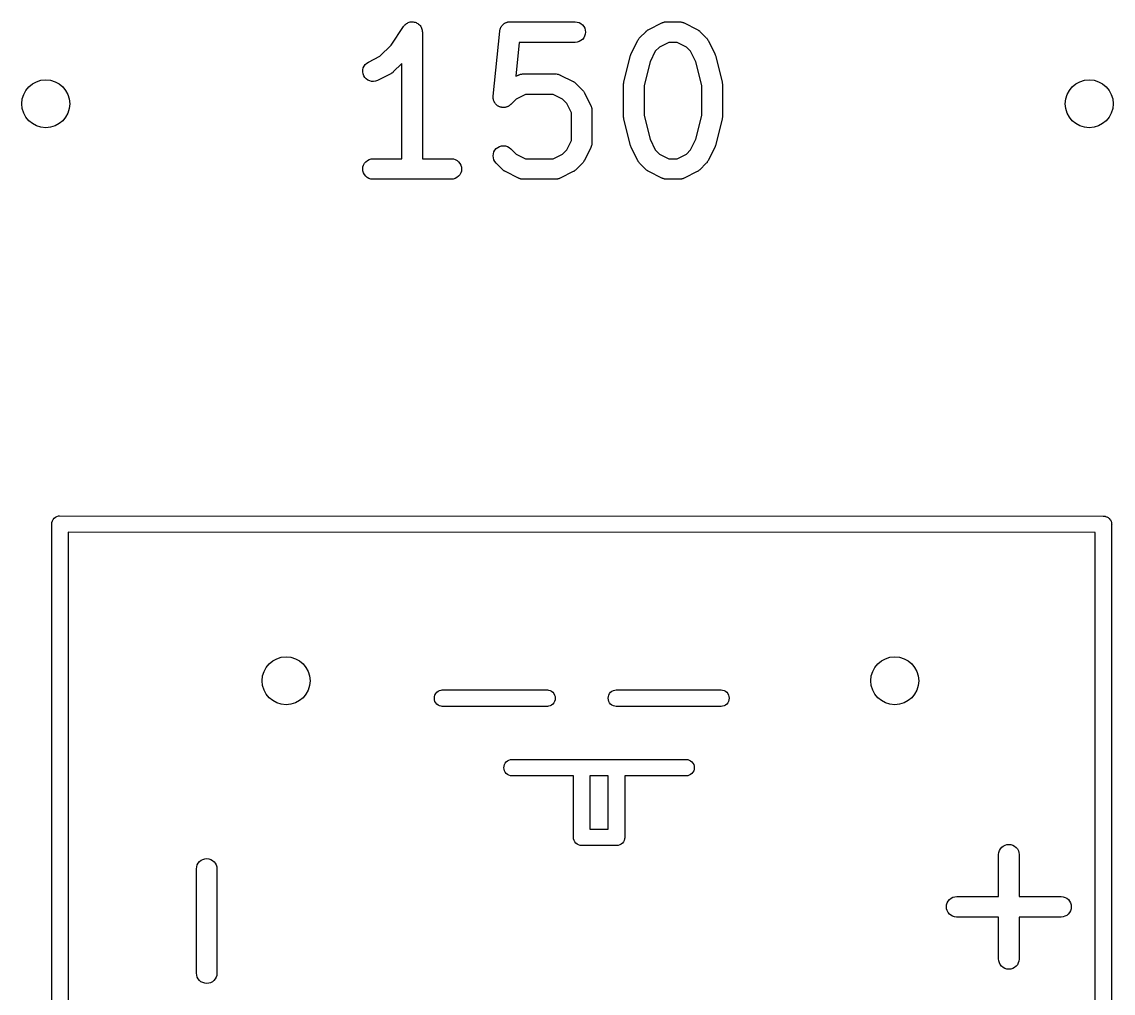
# Model space of a CAD drawing. Extents: x 2.7 to 6.64, y -5.71 to -1.95.
# Drawn here: x 3.6203 to 3.9341, y -5.1648 to -4.8855 of the extents above; entities that cross this region are included whole.
import ezdxf

# ---------------------------------------------------------------- set-up
doc = ezdxf.new("R2010")
doc.units = 0
doc.header["$MEASUREMENT"] = 0
doc.layers.add('BLACK', color=7, linetype='CONTINUOUS')

msp = doc.modelspace()

# ---------------------------------------------------------------- linework, layer by layer
at = {"layer": 'BLACK', "linetype": 'CONTINUOUS'}
for p, q in [((3.73167, -4.88562), (3.73195, -4.88554)), ((3.73195, -4.88554), (3.73195, -4.88554)), ((3.73195, -4.88554), (3.73196, -4.88554)), ((3.73196, -4.88554), (3.73223, -4.88551)), ((3.73223, -4.88551), (3.73253, -4.88549)), ((3.73253, -4.88549), (3.73253, -4.88549)), ((3.73253, -4.88549), (3.73281, -4.88552)), ((3.73253, -4.88549), (3.73253, -4.88549)), ((3.73281, -4.88552), (3.7331, -4.88555)), ((3.75993, -4.88558), (3.76005, -4.88554)), ((3.76005, -4.88554), (3.76021, -4.88553)), ((3.76021, -4.88553), (3.76036, -4.8855)), ((3.76036, -4.8855), (3.7605, -4.8855)), ((3.7605, -4.8855), (3.76063, -4.88549)), ((3.76063, -4.88549), (3.77937, -4.88549)), ((3.77937, -4.88549), (3.77942, -4.88549)), ((3.77942, -4.88549), (3.77999, -4.88555)), ((3.80496, -4.88557), (3.80505, -4.88554)), ((3.80505, -4.88554), (3.80525, -4.88552)), ((3.80525, -4.88552), (3.80545, -4.88549)), ((3.80545, -4.88549), (3.80553, -4.8855)), ((3.80553, -4.8855), (3.80562, -4.88549)), ((3.80562, -4.88549), (3.80937, -4.88549)), ((3.80937, -4.88549), (3.80941, -4.88549)), ((3.80941, -4.88549), (3.8095, -4.8855)), ((3.8095, -4.8855), (3.80958, -4.8855)), ((3.80958, -4.8855), (3.80978, -4.88553)), ((3.80978, -4.88553), (3.80998, -4.88555)), ((3.72646, -4.89218), (3.73005, -4.8868)), ((3.73005, -4.8868), (3.73007, -4.88677)), ((3.73007, -4.88677), (3.73025, -4.88655)), ((3.73007, -4.88677), (3.73007, -4.88677)), ((3.73007, -4.88677), (3.73007, -4.88677)), ((3.73007, -4.88677), (3.73007, -4.88677)), ((3.73025, -4.88655), (3.73044, -4.88633)), ((3.73044, -4.88633), (3.73067, -4.88615)), ((3.73044, -4.88633), (3.73044, -4.88633)), ((3.73044, -4.88633), (3.73044, -4.88633)), ((3.73067, -4.88615), (3.73089, -4.88597)), ((3.73089, -4.88597), (3.73115, -4.88583)), ((3.73089, -4.88597), (3.73089, -4.88597)), ((3.73089, -4.88597), (3.73089, -4.88597)), ((3.73115, -4.88583), (3.7314, -4.8857)), ((3.7314, -4.8857), (3.73167, -4.88562)), ((3.7314, -4.8857), (3.7314, -4.8857)), ((3.7314, -4.8857), (3.7314, -4.8857)), ((3.7331, -4.88555), (3.7331, -4.88555)), ((3.7331, -4.88555), (3.7331, -4.88555)), ((3.7331, -4.88555), (3.73337, -4.88563)), ((3.73337, -4.88563), (3.73365, -4.88572)), ((3.73365, -4.88572), (3.73365, -4.88572)), ((3.73365, -4.88572), (3.73365, -4.88572)), ((3.73365, -4.88572), (3.73388, -4.88585)), ((3.73388, -4.88585), (3.73416, -4.88599)), ((3.73416, -4.88599), (3.73416, -4.88599)), ((3.73416, -4.88599), (3.73416, -4.88599)), ((3.73416, -4.88599), (3.73436, -4.88617)), ((3.73436, -4.88617), (3.7346, -4.88636)), ((3.7346, -4.88636), (3.7346, -4.88636)), ((3.7346, -4.88636), (3.7346, -4.88636)), ((3.7346, -4.88636), (3.73478, -4.88658)), ((3.73478, -4.88658), (3.73496, -4.88681)), ((3.73496, -4.88681), (3.73497, -4.88681)), ((3.73497, -4.88681), (3.73497, -4.88681)), ((3.73497, -4.88681), (3.7351, -4.88706)), ((3.7351, -4.88706), (3.73523, -4.88731)), ((3.73523, -4.88731), (3.73524, -4.88732)), ((3.73524, -4.88732), (3.73524, -4.88732)), ((3.73524, -4.88732), (3.73531, -4.88757)), ((3.73531, -4.88757), (3.7354, -4.88787)), ((3.7354, -4.88787), (3.7354, -4.88787)), ((3.7354, -4.88787), (3.7354, -4.88787)), ((3.7354, -4.88787), (3.73543, -4.88816)), ((3.73543, -4.88816), (3.73546, -4.88844)), ((3.73546, -4.88844), (3.73546, -4.92486)), ((3.75581, -4.90689), (3.75769, -4.88815)), ((3.75769, -4.88811), (3.75772, -4.88798)), ((3.75769, -4.88815), (3.75769, -4.88811)), ((3.75772, -4.88798), (3.75773, -4.88785)), ((3.75773, -4.88785), (3.75778, -4.8877)), ((3.75778, -4.8877), (3.75781, -4.88754)), ((3.75781, -4.88754), (3.75787, -4.88742)), ((3.75787, -4.88742), (3.7579, -4.8873)), ((3.7579, -4.8873), (3.75798, -4.88716)), ((3.75798, -4.88716), (3.75804, -4.88701)), ((3.75804, -4.88701), (3.75812, -4.8869)), ((3.75812, -4.8869), (3.75818, -4.88679)), ((3.75818, -4.88679), (3.75828, -4.88667)), ((3.75828, -4.88667), (3.75837, -4.88654)), ((3.75837, -4.88654), (3.75846, -4.88645)), ((3.75846, -4.88645), (3.75855, -4.88634)), ((3.75855, -4.88634), (3.75867, -4.88625)), ((3.75867, -4.88625), (3.75878, -4.88614)), ((3.75878, -4.88614), (3.75889, -4.88606)), ((3.75889, -4.88606), (3.75899, -4.88598)), ((3.75899, -4.88598), (3.75913, -4.88591)), ((3.75913, -4.88591), (3.75926, -4.88582)), ((3.75926, -4.88582), (3.75938, -4.88577)), ((3.75938, -4.88577), (3.7595, -4.88571)), ((3.7595, -4.88571), (3.75965, -4.88566)), ((3.75965, -4.88566), (3.7598, -4.88561)), ((3.7598, -4.88561), (3.75993, -4.88558)), ((3.77999, -4.88555), (3.78054, -4.88573)), ((3.78054, -4.88573), (3.78104, -4.886)), ((3.78104, -4.886), (3.78148, -4.88637)), ((3.78148, -4.88637), (3.78184, -4.88682)), ((3.78184, -4.88682), (3.78211, -4.88733)), ((3.78211, -4.88733), (3.78227, -4.88789)), ((3.78227, -4.88789), (3.78233, -4.88846)), ((3.78233, -4.88846), (3.78227, -4.88903)), ((3.79791, -4.8901), (3.79978, -4.88823)), ((3.79978, -4.88823), (3.79981, -4.8882)), ((3.79981, -4.8882), (3.79994, -4.88809)), ((3.79994, -4.88809), (3.80006, -4.88798)), ((3.80006, -4.88798), (3.80017, -4.88792)), ((3.80017, -4.88792), (3.80026, -4.88784)), ((3.80026, -4.88784), (3.80041, -4.88776)), ((3.80041, -4.88776), (3.80055, -4.88767)), ((3.80055, -4.88767), (3.8043, -4.8858)), ((3.8043, -4.8858), (3.80434, -4.88578)), ((3.80434, -4.88578), (3.80442, -4.88575)), ((3.80442, -4.88575), (3.8045, -4.88571)), ((3.8045, -4.88571), (3.80469, -4.88565)), ((3.80469, -4.88565), (3.80488, -4.88558)), ((3.80488, -4.88558), (3.80496, -4.88557)), ((3.80998, -4.88555), (3.81007, -4.88558)), ((3.81007, -4.88558), (3.81015, -4.88559)), ((3.81015, -4.88559), (3.81034, -4.88567)), ((3.81034, -4.88567), (3.81053, -4.88573)), ((3.81053, -4.88573), (3.81061, -4.88577)), ((3.81061, -4.88577), (3.81069, -4.8858)), ((3.81069, -4.8858), (3.81444, -4.88767)), ((3.81444, -4.88767), (3.81448, -4.88769)), ((3.81448, -4.88769), (3.81462, -4.88778)), ((3.81462, -4.88778), (3.81476, -4.88786)), ((3.81476, -4.88786), (3.81486, -4.88794)), ((3.81486, -4.88794), (3.81496, -4.88801)), ((3.81496, -4.88801), (3.81508, -4.88812)), ((3.81508, -4.88812), (3.81521, -4.88823)), ((3.81521, -4.88823), (3.81708, -4.8901)), ((3.7633, -4.89139), (3.76232, -4.90116)), ((3.77937, -4.89139), (3.7633, -4.89139)), ((3.77995, -4.89134), (3.77937, -4.89139)), ((3.7805, -4.89117), (3.77995, -4.89134)), ((3.78101, -4.8909), (3.7805, -4.89117)), ((3.78145, -4.89054), (3.78101, -4.8909)), ((3.78182, -4.89009), (3.78145, -4.89054)), ((3.7821, -4.88958), (3.78182, -4.89009)), ((3.78227, -4.88903), (3.7821, -4.88958)), ((3.79548, -4.89462), (3.79736, -4.89087)), ((3.79736, -4.89087), (3.79737, -4.89083)), ((3.79737, -4.89083), (3.79746, -4.89069)), ((3.79746, -4.89069), (3.79754, -4.89055)), ((3.79754, -4.89055), (3.79762, -4.89045)), ((3.79762, -4.89045), (3.79769, -4.89035)), ((3.79769, -4.89035), (3.7978, -4.89023)), ((3.7978, -4.89023), (3.79791, -4.8901)), ((3.80632, -4.89139), (3.80362, -4.89274)), ((3.80867, -4.89139), (3.80632, -4.89139)), ((3.81137, -4.89274), (3.80867, -4.89139)), ((3.81708, -4.8901), (3.81711, -4.89013)), ((3.81711, -4.89013), (3.81721, -4.89026)), ((3.81721, -4.89026), (3.81733, -4.89038)), ((3.81733, -4.89038), (3.81739, -4.89049)), ((3.81739, -4.89049), (3.81747, -4.89058)), ((3.81747, -4.89058), (3.81755, -4.89073)), ((3.81755, -4.89073), (3.81764, -4.89087)), ((3.81764, -4.89087), (3.81951, -4.89462)), ((3.72326, -4.89539), (3.72646, -4.89218)), ((3.79527, -4.89516), (3.79537, -4.8949)), ((3.79537, -4.8949), (3.79547, -4.89464)), ((3.79547, -4.89464), (3.79548, -4.89463)), ((3.79548, -4.89463), (3.79548, -4.89462)), ((3.80242, -4.89394), (3.80091, -4.89697)), ((3.80362, -4.89274), (3.80242, -4.89394)), ((3.81257, -4.89394), (3.81137, -4.89274)), ((3.81408, -4.89697), (3.81257, -4.89394)), ((3.81951, -4.89462), (3.81953, -4.89466)), ((3.81953, -4.89466), (3.81953, -4.89467)), ((3.81953, -4.89467), (3.81954, -4.89468)), ((3.81954, -4.89468), (3.81963, -4.89494)), ((3.81963, -4.89494), (3.81973, -4.8952)), ((3.71869, -4.89822), (3.71903, -4.89775)), ((3.71903, -4.89775), (3.71945, -4.89735)), ((3.71945, -4.89735), (3.71994, -4.89705)), ((3.71994, -4.89705), (3.72326, -4.89539)), ((3.72955, -4.89744), (3.72709, -4.8999)), ((3.72955, -4.92486), (3.72955, -4.89744)), ((3.79338, -4.90272), (3.79526, -4.89522)), ((3.79526, -4.89522), (3.79527, -4.89518)), ((3.79527, -4.89517), (3.79527, -4.89516)), ((3.79527, -4.89518), (3.79527, -4.89517)), ((3.80091, -4.89697), (3.7992, -4.9038)), ((3.81579, -4.9038), (3.81408, -4.89697)), ((3.81973, -4.8952), (3.81973, -4.89521)), ((3.81973, -4.89521), (3.81973, -4.89522)), ((3.81973, -4.89522), (3.82161, -4.90272)), ((3.71831, -4.89988), (3.71833, -4.89931)), ((3.7184, -4.90045), (3.71831, -4.89988)), ((3.71833, -4.89931), (3.71846, -4.89875)), ((3.71861, -4.90099), (3.7184, -4.90045)), ((3.71846, -4.89875), (3.71869, -4.89822)), ((3.71891, -4.90148), (3.71861, -4.90099)), ((3.72633, -4.90046), (3.72258, -4.90233)), ((3.72647, -4.90037), (3.72633, -4.90046)), ((3.72661, -4.90029), (3.72647, -4.90037)), ((3.72671, -4.90021), (3.72661, -4.90029)), ((3.72681, -4.90015), (3.72671, -4.90021)), ((3.72693, -4.90003), (3.72681, -4.90015)), ((3.72706, -4.89993), (3.72693, -4.90003)), ((3.72709, -4.8999), (3.72706, -4.89993)), ((3.76232, -4.90116), (3.76306, -4.9008)), ((3.76306, -4.9008), (3.76309, -4.90078)), ((3.76309, -4.90078), (3.76317, -4.90075)), ((3.76317, -4.90075), (3.76325, -4.90071)), ((3.76325, -4.90071), (3.76344, -4.90065)), ((3.76344, -4.90065), (3.76363, -4.90058)), ((3.76363, -4.90058), (3.76372, -4.90057)), ((3.76372, -4.90057), (3.7638, -4.90054)), ((3.7638, -4.90054), (3.764, -4.90052)), ((3.764, -4.90052), (3.7642, -4.90049)), ((3.7642, -4.90049), (3.76429, -4.90049)), ((3.76429, -4.90049), (3.76438, -4.90049)), ((3.76438, -4.90049), (3.77375, -4.90049)), ((3.77375, -4.90049), (3.77379, -4.90049)), ((3.77379, -4.90049), (3.77388, -4.9005)), ((3.77388, -4.9005), (3.77396, -4.90049)), ((3.77396, -4.90049), (3.77416, -4.90053)), ((3.77416, -4.90053), (3.77436, -4.90055)), ((3.77436, -4.90055), (3.77445, -4.90058)), ((3.77445, -4.90058), (3.77453, -4.90059)), ((3.77453, -4.90059), (3.77472, -4.90066)), ((3.77472, -4.90066), (3.77491, -4.90072)), ((3.77491, -4.90072), (3.77499, -4.90077)), ((3.77499, -4.90077), (3.77507, -4.9008)), ((3.77507, -4.9008), (3.77882, -4.90267)), ((3.7193, -4.9019), (3.71891, -4.90148)), ((3.71977, -4.90224), (3.7193, -4.9019)), ((3.72029, -4.90248), (3.71977, -4.90224)), ((3.72085, -4.90261), (3.72029, -4.90248)), ((3.72143, -4.90264), (3.72085, -4.90261)), ((3.722, -4.90255), (3.72143, -4.90264)), ((3.72254, -4.90235), (3.722, -4.90255)), ((3.72258, -4.90233), (3.72254, -4.90235)), ((3.77882, -4.90267), (3.77886, -4.90269)), ((3.77886, -4.90269), (3.779, -4.90278)), ((3.779, -4.90278), (3.77914, -4.90286)), ((3.77914, -4.90286), (3.77924, -4.90294)), ((3.77924, -4.90294), (3.77934, -4.903)), ((3.77934, -4.903), (3.77946, -4.90312)), ((3.77946, -4.90312), (3.77959, -4.90323)), ((3.77959, -4.90323), (3.78146, -4.9051)), ((3.79329, -4.9034), (3.7933, -4.90334)), ((3.79329, -4.90344), (3.79329, -4.9034)), ((3.79329, -4.91281), (3.79329, -4.90344)), ((3.7933, -4.90329), (3.79333, -4.90306)), ((3.7933, -4.90334), (3.7933, -4.90329)), ((3.79333, -4.90306), (3.79336, -4.90282)), ((3.79336, -4.90282), (3.79337, -4.90277)), ((3.79337, -4.90277), (3.79338, -4.90272)), ((3.7992, -4.9038), (3.7992, -4.91245)), ((3.81579, -4.91245), (3.81579, -4.9038)), ((3.82161, -4.90272), (3.82162, -4.90276)), ((3.82162, -4.90276), (3.82163, -4.90281)), ((3.82163, -4.90281), (3.82164, -4.90286)), ((3.82164, -4.90286), (3.82166, -4.9031)), ((3.82166, -4.9031), (3.82169, -4.90333)), ((3.82169, -4.90333), (3.82169, -4.90339)), ((3.82169, -4.90339), (3.8217, -4.90344)), ((3.8217, -4.90344), (3.8217, -4.91281)), ((3.7558, -4.90718), (3.75581, -4.90704)), ((3.75581, -4.90732), (3.7558, -4.90718)), ((3.75581, -4.90704), (3.75581, -4.90689)), ((3.75581, -4.90747), (3.75581, -4.90732)), ((3.75584, -4.90761), (3.75581, -4.90747)), ((3.76507, -4.90639), (3.76238, -4.90774)), ((3.77305, -4.90639), (3.76507, -4.90639)), ((3.77575, -4.90774), (3.77305, -4.90639)), ((3.78146, -4.9051), (3.78149, -4.90513)), ((3.78149, -4.90513), (3.78159, -4.90526)), ((3.78159, -4.90526), (3.78171, -4.90538)), ((3.78171, -4.90538), (3.78177, -4.90548)), ((3.78177, -4.90548), (3.78185, -4.90558)), ((3.78185, -4.90558), (3.78193, -4.90573)), ((3.78193, -4.90573), (3.78201, -4.90587)), ((3.78201, -4.90587), (3.78389, -4.90962)), ((3.75585, -4.90775), (3.75584, -4.90761)), ((3.75589, -4.90789), (3.75585, -4.90775)), ((3.75592, -4.90804), (3.75589, -4.90789)), ((3.75598, -4.90817), (3.75592, -4.90804)), ((3.75602, -4.9083), (3.75598, -4.90817)), ((3.75609, -4.90843), (3.75602, -4.9083)), ((3.75614, -4.90857), (3.75609, -4.90843)), ((3.75622, -4.90869), (3.75614, -4.90857)), ((3.75629, -4.90881), (3.75622, -4.90869)), ((3.75638, -4.90893), (3.75629, -4.90881)), ((3.75646, -4.90905), (3.75638, -4.90893)), ((3.75656, -4.90915), (3.75646, -4.90905)), ((3.75665, -4.90926), (3.75656, -4.90915)), ((3.75676, -4.90936), (3.75665, -4.90926)), ((3.75686, -4.90946), (3.75676, -4.90936)), ((3.75698, -4.90954), (3.75686, -4.90946)), ((3.75709, -4.90963), (3.75698, -4.90954)), ((3.75722, -4.9097), (3.75709, -4.90963)), ((3.75734, -4.90978), (3.75722, -4.9097)), ((3.75747, -4.90984), (3.75734, -4.90978)), ((3.7576, -4.90991), (3.75747, -4.90984)), ((3.75774, -4.90995), (3.7576, -4.90991)), ((3.75787, -4.91001), (3.75774, -4.90995)), ((3.75801, -4.91004), (3.75787, -4.91001)), ((3.75815, -4.91008), (3.75801, -4.91004)), ((3.75829, -4.91009), (3.75815, -4.91008)), ((3.75844, -4.91012), (3.75829, -4.91009)), ((3.75858, -4.91013), (3.75844, -4.91012)), ((3.75872, -4.91014), (3.75858, -4.91013)), ((3.75887, -4.91013), (3.75872, -4.91014)), ((3.75901, -4.91013), (3.75887, -4.91013)), ((3.75915, -4.9101), (3.75901, -4.91013)), ((3.75929, -4.91009), (3.75915, -4.9101)), ((3.75944, -4.91005), (3.75929, -4.91009)), ((3.75958, -4.91002), (3.75944, -4.91005)), ((3.75971, -4.90997), (3.75958, -4.91002)), ((3.75985, -4.90993), (3.75971, -4.90997)), ((3.75998, -4.90986), (3.75985, -4.90993)), ((3.76011, -4.90981), (3.75998, -4.90986)), ((3.76023, -4.90973), (3.76011, -4.90981)), ((3.76036, -4.90966), (3.76023, -4.90973)), ((3.76047, -4.90957), (3.76036, -4.90966)), ((3.7606, -4.90949), (3.76047, -4.90957)), ((3.7607, -4.90939), (3.7606, -4.90949)), ((3.76081, -4.9093), (3.7607, -4.90939)), ((3.76084, -4.90928), (3.76081, -4.9093)), ((3.76238, -4.90774), (3.76084, -4.90928)), ((3.77695, -4.90894), (3.77575, -4.90774)), ((3.7783, -4.91163), (3.77695, -4.90894)), ((3.78389, -4.90962), (3.78391, -4.90965)), ((3.78391, -4.90965), (3.78394, -4.90974)), ((3.78394, -4.90974), (3.78398, -4.90981)), ((3.78398, -4.90981), (3.78404, -4.91001)), ((3.78404, -4.91001), (3.78411, -4.91019)), ((3.78411, -4.91019), (3.78412, -4.91028)), ((3.78412, -4.91028), (3.78415, -4.91036)), ((3.78415, -4.91036), (3.78416, -4.91056)), ((3.78416, -4.91056), (3.7842, -4.91076)), ((3.7783, -4.91961), (3.7783, -4.91163)), ((3.7842, -4.91076), (3.78419, -4.91085)), ((3.78419, -4.91085), (3.7842, -4.91094)), ((3.7842, -4.91094), (3.7842, -4.92031)), ((3.7933, -4.91286), (3.79329, -4.91281)), ((3.7933, -4.91292), (3.7933, -4.91286)), ((3.79333, -4.91315), (3.7933, -4.91292)), ((3.79335, -4.91339), (3.79333, -4.91315)), ((3.79337, -4.91344), (3.79335, -4.91339)), ((3.79337, -4.91349), (3.79337, -4.91344)), ((3.79338, -4.91353), (3.79337, -4.91349)), ((3.79526, -4.92103), (3.79338, -4.91353)), ((3.7992, -4.91245), (3.80091, -4.91928)), ((3.81408, -4.91928), (3.81579, -4.91245)), ((3.82161, -4.91353), (3.81973, -4.92103)), ((3.82162, -4.91348), (3.82161, -4.91353)), ((3.82163, -4.91343), (3.82162, -4.91348)), ((3.82166, -4.91319), (3.82163, -4.91343)), ((3.82169, -4.91296), (3.82166, -4.91319)), ((3.8217, -4.91285), (3.82169, -4.91291)), ((3.82169, -4.91291), (3.82169, -4.91296)), ((3.8217, -4.91281), (3.8217, -4.91285)), ((3.77695, -4.92231), (3.7783, -4.91961)), ((3.80091, -4.91928), (3.80242, -4.92231)), ((3.81257, -4.92231), (3.81408, -4.91928)), ((3.75586, -4.92346), (3.75603, -4.92291)), ((3.75603, -4.92291), (3.75631, -4.9224)), ((3.75631, -4.9224), (3.75668, -4.92196)), ((3.75668, -4.92196), (3.75713, -4.9216)), ((3.75713, -4.9216), (3.75764, -4.92133)), ((3.75764, -4.92133), (3.75819, -4.92116)), ((3.75819, -4.92116), (3.75876, -4.92111)), ((3.75876, -4.92111), (3.75934, -4.92117)), ((3.75934, -4.92117), (3.75989, -4.92133)), ((3.75989, -4.92133), (3.76039, -4.92161)), ((3.76039, -4.92161), (3.76084, -4.92197)), ((3.76084, -4.92197), (3.76238, -4.92351)), ((3.77575, -4.92351), (3.77695, -4.92231)), ((3.78389, -4.92163), (3.78201, -4.92538)), ((3.78392, -4.92155), (3.78389, -4.92163)), ((3.78396, -4.92147), (3.78392, -4.92155)), ((3.78402, -4.92128), (3.78396, -4.92147)), ((3.7841, -4.92109), (3.78402, -4.92128)), ((3.78411, -4.92101), (3.7841, -4.92109)), ((3.78414, -4.92093), (3.78411, -4.92101)), ((3.78416, -4.92072), (3.78414, -4.92093)), ((3.78419, -4.92053), (3.78416, -4.92072)), ((3.7842, -4.92035), (3.78419, -4.92044)), ((3.78419, -4.92044), (3.78419, -4.92053)), ((3.7842, -4.92031), (3.7842, -4.92035)), ((3.79526, -4.92104), (3.79526, -4.92103)), ((3.79526, -4.92105), (3.79526, -4.92104)), ((3.79536, -4.92131), (3.79526, -4.92105)), ((3.79545, -4.92157), (3.79536, -4.92131)), ((3.79546, -4.92158), (3.79545, -4.92157)), ((3.79546, -4.92159), (3.79546, -4.92158)), ((3.79548, -4.92163), (3.79546, -4.92159)), ((3.79736, -4.92538), (3.79548, -4.92163)), ((3.80242, -4.92231), (3.80362, -4.92351)), ((3.81137, -4.92351), (3.81257, -4.92231)), ((3.81951, -4.92163), (3.81764, -4.92538)), ((3.81952, -4.92162), (3.81951, -4.92163)), ((3.81962, -4.92135), (3.81952, -4.92161)), ((3.81952, -4.92161), (3.81952, -4.92162)), ((3.81972, -4.92109), (3.81962, -4.92135)), ((3.81973, -4.92103), (3.81972, -4.92107)), ((3.81972, -4.92107), (3.81972, -4.92108)), ((3.81972, -4.92108), (3.81972, -4.92109)), ((3.71853, -4.92667), (3.71881, -4.92616)), ((3.71881, -4.92616), (3.71918, -4.92572)), ((3.71918, -4.92572), (3.71962, -4.92535)), ((3.71962, -4.92535), (3.72013, -4.92508)), ((3.72013, -4.92508), (3.72068, -4.92491)), ((3.72068, -4.92491), (3.72126, -4.92486)), ((3.72126, -4.92486), (3.72955, -4.92486)), ((3.73546, -4.92486), (3.74375, -4.92486)), ((3.74375, -4.92486), (3.74379, -4.92486)), ((3.74379, -4.92486), (3.74437, -4.92492)), ((3.74437, -4.92492), (3.74492, -4.9251)), ((3.74492, -4.9251), (3.74542, -4.92537)), ((3.74542, -4.92537), (3.74586, -4.92574)), ((3.74586, -4.92574), (3.74622, -4.92619)), ((3.74622, -4.92619), (3.74649, -4.9267)), ((3.7558, -4.92403), (3.75586, -4.92346)), ((3.75585, -4.9246), (3.7558, -4.92403)), ((3.75601, -4.92516), (3.75585, -4.9246)), ((3.75628, -4.92567), (3.75601, -4.92516)), ((3.75663, -4.92612), (3.75628, -4.92567)), ((3.75666, -4.92615), (3.75663, -4.92612)), ((3.75854, -4.92802), (3.75666, -4.92615)), ((3.76238, -4.92351), (3.76507, -4.92486)), ((3.76507, -4.92486), (3.77305, -4.92486)), ((3.77305, -4.92486), (3.77575, -4.92351)), ((3.78146, -4.92615), (3.77959, -4.92802)), ((3.78157, -4.92602), (3.78146, -4.92615)), ((3.78168, -4.9259), (3.78157, -4.92602)), ((3.78175, -4.9258), (3.78168, -4.9259)), ((3.78183, -4.9257), (3.78175, -4.9258)), ((3.78191, -4.92556), (3.78183, -4.9257)), ((3.782, -4.92542), (3.78191, -4.92556)), ((3.78201, -4.92538), (3.782, -4.92542)), ((3.79744, -4.92552), (3.79736, -4.92538)), ((3.79752, -4.92567), (3.79744, -4.92552)), ((3.7976, -4.92576), (3.79752, -4.92567)), ((3.79766, -4.92587), (3.7976, -4.92576)), ((3.79778, -4.92599), (3.79766, -4.92587)), ((3.79788, -4.92612), (3.79778, -4.92599)), ((3.79791, -4.92615), (3.79788, -4.92612)), ((3.79978, -4.92802), (3.79791, -4.92615)), ((3.80362, -4.92351), (3.80632, -4.92486)), ((3.80632, -4.92486), (3.80867, -4.92486)), ((3.80867, -4.92486), (3.81137, -4.92351)), ((3.81708, -4.92615), (3.81521, -4.92802)), ((3.81719, -4.92602), (3.81708, -4.92615)), ((3.8173, -4.9259), (3.81719, -4.92602)), ((3.81737, -4.9258), (3.8173, -4.9259)), ((3.81745, -4.9257), (3.81737, -4.9258)), ((3.81753, -4.92556), (3.81745, -4.9257)), ((3.81762, -4.92542), (3.81753, -4.92556)), ((3.81764, -4.92538), (3.81762, -4.92542)), ((3.7183, -4.92779), (3.71836, -4.92722)), ((3.71836, -4.92836), (3.7183, -4.92779)), ((3.71836, -4.92722), (3.71853, -4.92667)), ((3.71852, -4.92892), (3.71836, -4.92836)), ((3.71879, -4.92943), (3.71852, -4.92892)), ((3.71915, -4.92988), (3.71879, -4.92943)), ((3.7462, -4.92946), (3.74583, -4.92991)), ((3.74648, -4.92895), (3.7462, -4.92946)), ((3.74665, -4.9284), (3.74648, -4.92895)), ((3.74649, -4.9267), (3.74665, -4.92726)), ((3.74665, -4.92726), (3.74671, -4.92783)), ((3.74671, -4.92783), (3.74665, -4.9284)), ((3.75867, -4.92813), (3.75854, -4.92802)), ((3.75879, -4.92824), (3.75867, -4.92813)), ((3.75889, -4.92831), (3.75879, -4.92824)), ((3.75898, -4.92839), (3.75889, -4.92831)), ((3.75913, -4.92847), (3.75898, -4.92839)), ((3.75927, -4.92856), (3.75913, -4.92847)), ((3.75931, -4.92858), (3.75927, -4.92856)), ((3.76306, -4.93045), (3.75931, -4.92858)), ((3.77882, -4.92858), (3.77507, -4.93045)), ((3.77896, -4.92849), (3.77882, -4.92858)), ((3.77911, -4.92841), (3.77896, -4.92849)), ((3.7792, -4.92834), (3.77911, -4.92841)), ((3.77931, -4.92827), (3.7792, -4.92834)), ((3.77943, -4.92816), (3.77931, -4.92827)), ((3.77956, -4.92805), (3.77943, -4.92816)), ((3.77959, -4.92802), (3.77956, -4.92805)), ((3.79991, -4.92813), (3.79978, -4.92802)), ((3.80003, -4.92824), (3.79991, -4.92813)), ((3.80013, -4.92831), (3.80003, -4.92824)), ((3.80023, -4.92839), (3.80013, -4.92831)), ((3.80037, -4.92847), (3.80023, -4.92839)), ((3.80051, -4.92856), (3.80037, -4.92847)), ((3.80055, -4.92858), (3.80051, -4.92856)), ((3.8043, -4.93045), (3.80055, -4.92858)), ((3.81444, -4.92858), (3.81069, -4.93045)), ((3.81458, -4.92849), (3.81444, -4.92858)), ((3.81473, -4.92841), (3.81458, -4.92849)), ((3.81482, -4.92834), (3.81473, -4.92841)), ((3.81493, -4.92827), (3.81482, -4.92834)), ((3.81505, -4.92816), (3.81493, -4.92827)), ((3.81518, -4.92805), (3.81505, -4.92816)), ((3.81521, -4.92802), (3.81518, -4.92805)), ((3.71959, -4.93025), (3.71915, -4.92988)), ((3.72009, -4.93052), (3.71959, -4.93025)), ((3.72064, -4.9307), (3.72009, -4.93052)), ((3.72121, -4.93076), (3.72064, -4.9307)), ((3.72126, -4.93076), (3.72121, -4.93076)), ((3.74375, -4.93076), (3.72126, -4.93076)), ((3.74433, -4.93071), (3.74375, -4.93076)), ((3.74488, -4.93054), (3.74433, -4.93071)), ((3.74539, -4.93027), (3.74488, -4.93054)), ((3.74583, -4.92991), (3.74539, -4.93027)), ((3.76314, -4.93048), (3.76306, -4.93045)), ((3.76321, -4.93052), (3.76314, -4.93048)), ((3.7634, -4.93059), (3.76321, -4.93052)), ((3.76359, -4.93066), (3.7634, -4.93059)), ((3.76368, -4.93067), (3.76359, -4.93066)), ((3.76376, -4.9307), (3.76368, -4.93067)), ((3.76396, -4.93072), (3.76376, -4.9307)), ((3.76416, -4.93076), (3.76396, -4.93072)), ((3.76425, -4.93075), (3.76416, -4.93076)), ((3.76433, -4.93076), (3.76425, -4.93075)), ((3.76438, -4.93076), (3.76433, -4.93076)), ((3.77375, -4.93076), (3.76438, -4.93076)), ((3.77384, -4.93075), (3.77375, -4.93076)), ((3.77392, -4.93076), (3.77384, -4.93075)), ((3.77412, -4.93073), (3.77392, -4.93076)), ((3.77432, -4.93071), (3.77412, -4.93073)), ((3.77441, -4.93068), (3.77432, -4.93071)), ((3.77449, -4.93067), (3.77441, -4.93068)), ((3.77468, -4.9306), (3.77449, -4.93067)), ((3.77487, -4.93054), (3.77468, -4.9306)), ((3.77495, -4.9305), (3.77487, -4.93054)), ((3.77503, -4.93047), (3.77495, -4.9305)), ((3.77507, -4.93045), (3.77503, -4.93047)), ((3.80438, -4.93048), (3.8043, -4.93045)), ((3.80446, -4.93052), (3.80438, -4.93048)), ((3.80465, -4.93059), (3.80446, -4.93052)), ((3.80484, -4.93066), (3.80465, -4.93059)), ((3.80492, -4.93067), (3.80484, -4.93066)), ((3.80501, -4.9307), (3.80492, -4.93067)), ((3.80521, -4.93072), (3.80501, -4.9307)), ((3.80541, -4.93076), (3.80521, -4.93072)), ((3.80549, -4.93075), (3.80541, -4.93076)), ((3.80558, -4.93076), (3.80549, -4.93075)), ((3.80562, -4.93076), (3.80558, -4.93076)), ((3.80937, -4.93076), (3.80562, -4.93076)), ((3.80946, -4.93075), (3.80937, -4.93076)), ((3.80954, -4.93076), (3.80946, -4.93075)), ((3.80974, -4.93073), (3.80954, -4.93076)), ((3.80994, -4.93071), (3.80974, -4.93073)), ((3.81003, -4.93068), (3.80994, -4.93071)), ((3.81011, -4.93067), (3.81003, -4.93068)), ((3.8103, -4.9306), (3.81011, -4.93067)), ((3.8105, -4.93054), (3.8103, -4.9306)), ((3.81057, -4.9305), (3.8105, -4.93054)), ((3.81065, -4.93047), (3.81057, -4.9305)), ((3.81069, -4.93045), (3.81065, -4.93047)), ((3.62889, -5.02992), (3.62893, -5.02946)), ((3.62893, -5.02946), (3.62907, -5.02901)), ((3.62907, -5.02901), (3.62929, -5.0286)), ((3.62929, -5.0286), (3.62958, -5.02824)), ((3.62958, -5.02824), (3.62994, -5.02795)), ((3.62994, -5.02795), (3.63035, -5.02773)), ((3.63035, -5.02773), (3.6308, -5.02759)), ((3.6308, -5.02759), (3.63114, -5.02756)), ((3.63114, -5.02756), (3.93114, -5.02764)), ((3.93114, -5.02764), (3.93126, -5.02763)), ((3.93126, -5.02763), (3.93138, -5.02764)), ((3.93138, -5.02764), (3.93138, -5.02764)), ((3.93138, -5.02764), (3.93144, -5.02764)), ((3.93144, -5.02764), (3.93172, -5.02767)), ((3.93172, -5.02767), (3.93172, -5.02767)), ((3.93172, -5.02767), (3.93172, -5.02767)), ((3.93172, -5.02767), (3.93184, -5.02771)), ((3.93184, -5.02771), (3.93217, -5.02781)), ((3.93217, -5.02781), (3.93217, -5.02781)), ((3.93217, -5.02781), (3.93217, -5.02781)), ((3.93217, -5.02781), (3.93227, -5.02786)), ((3.93227, -5.02786), (3.93258, -5.02803)), ((3.93258, -5.02803), (3.93258, -5.02803)), ((3.93258, -5.02803), (3.93258, -5.02803)), ((3.93258, -5.02803), (3.9326, -5.02804)), ((3.9326, -5.02804), (3.93294, -5.02832)), ((3.93294, -5.02832), (3.93323, -5.02868)), ((3.93323, -5.02868), (3.93323, -5.02868)), ((3.93323, -5.02868), (3.93323, -5.02868)), ((3.93323, -5.02868), (3.93327, -5.02874)), ((3.93327, -5.02874), (3.93345, -5.02909)), ((3.93345, -5.02909), (3.93359, -5.02954)), ((3.93359, -5.02954), (3.93362, -5.02988)), ((3.93362, -5.02988), (3.93362, -5.02988)), ((3.93362, -5.02988), (3.93363, -5.03)), ((3.6289, -5.03008), (3.62889, -5.02992)), ((3.6289, -5.03012), (3.6289, -5.03008)), ((3.6289, -5.35933), (3.6289, -5.03012)), ((3.63362, -5.03228), (3.63362, -5.35709)), ((3.9289, -5.03236), (3.63362, -5.03228)), ((3.9289, -5.03988), (3.9289, -5.03236)), ((3.93363, -5.03), (3.93362, -5.03012)), ((3.93362, -5.03012), (3.93362, -5.35989)), ((3.9289, -5.35763), (3.9289, -5.03988)), ((3.73889, -5.08), (3.73893, -5.07954)), ((3.73893, -5.08046), (3.73889, -5.08)), ((3.73893, -5.07954), (3.73907, -5.07909)), ((3.73907, -5.07909), (3.73929, -5.07868)), ((3.73929, -5.07868), (3.73958, -5.07832)), ((3.73958, -5.07832), (3.73994, -5.07803)), ((3.73994, -5.07803), (3.74035, -5.07781)), ((3.74035, -5.07781), (3.7408, -5.07767)), ((3.7408, -5.07767), (3.74114, -5.07764)), ((3.74114, -5.07764), (3.77138, -5.07764)), ((3.77138, -5.07764), (3.77172, -5.07767)), ((3.77172, -5.07767), (3.77217, -5.07781)), ((3.77217, -5.07781), (3.77258, -5.07803)), ((3.77258, -5.07803), (3.77294, -5.07832)), ((3.77294, -5.07832), (3.77323, -5.07868)), ((3.77323, -5.07868), (3.77345, -5.07909)), ((3.77345, -5.07909), (3.77359, -5.07954)), ((3.77359, -5.07954), (3.77363, -5.08)), ((3.77363, -5.08), (3.77359, -5.08046)), ((3.78889, -5.08), (3.78893, -5.07954)), ((3.78893, -5.08046), (3.78889, -5.08)), ((3.78893, -5.07954), (3.78907, -5.07909)), ((3.78907, -5.07909), (3.78929, -5.07868)), ((3.78929, -5.07868), (3.78958, -5.07832)), ((3.78958, -5.07832), (3.78994, -5.07803)), ((3.78994, -5.07803), (3.79035, -5.07781)), ((3.79035, -5.07781), (3.7908, -5.07767)), ((3.7908, -5.07767), (3.79114, -5.07764)), ((3.79114, -5.07764), (3.82138, -5.07764)), ((3.82138, -5.07764), (3.82172, -5.07767)), ((3.82172, -5.07767), (3.82217, -5.07781)), ((3.82217, -5.07781), (3.82258, -5.07803)), ((3.82258, -5.07803), (3.82294, -5.07832)), ((3.82294, -5.07832), (3.82323, -5.07868)), ((3.82323, -5.07868), (3.82345, -5.07909)), ((3.82345, -5.07909), (3.82359, -5.07954)), ((3.82359, -5.07954), (3.82363, -5.08)), ((3.82363, -5.08), (3.82359, -5.08046)), ((3.73907, -5.08091), (3.73893, -5.08046)), ((3.73929, -5.08132), (3.73907, -5.08091)), ((3.73958, -5.08168), (3.73929, -5.08132)), ((3.73994, -5.08197), (3.73958, -5.08168)), ((3.74035, -5.08219), (3.73994, -5.08197)), ((3.7408, -5.08233), (3.74035, -5.08219)), ((3.74114, -5.08236), (3.7408, -5.08233)), ((3.77138, -5.08236), (3.74114, -5.08236)), ((3.77172, -5.08233), (3.77138, -5.08236)), ((3.77217, -5.08219), (3.77172, -5.08233)), ((3.77258, -5.08197), (3.77217, -5.08219)), ((3.77294, -5.08168), (3.77258, -5.08197)), ((3.77323, -5.08132), (3.77294, -5.08168)), ((3.77345, -5.08091), (3.77323, -5.08132)), ((3.77359, -5.08046), (3.77345, -5.08091)), ((3.78907, -5.08091), (3.78893, -5.08046)), ((3.78929, -5.08132), (3.78907, -5.08091)), ((3.78958, -5.08168), (3.78929, -5.08132)), ((3.78994, -5.08197), (3.78958, -5.08168)), ((3.79035, -5.08219), (3.78994, -5.08197)), ((3.7908, -5.08233), (3.79035, -5.08219)), ((3.79114, -5.08236), (3.7908, -5.08233)), ((3.82138, -5.08236), (3.79114, -5.08236)), ((3.82172, -5.08233), (3.82138, -5.08236)), ((3.82217, -5.08219), (3.82172, -5.08233)), ((3.82258, -5.08197), (3.82217, -5.08219)), ((3.82294, -5.08168), (3.82258, -5.08197)), ((3.82323, -5.08132), (3.82294, -5.08168)), ((3.82345, -5.08091), (3.82323, -5.08132)), ((3.82359, -5.08046), (3.82345, -5.08091)), ((3.75907, -5.09909), (3.75929, -5.09868)), ((3.75929, -5.09868), (3.75958, -5.09832)), ((3.75958, -5.09832), (3.75994, -5.09803)), ((3.75994, -5.09803), (3.76035, -5.09781)), ((3.76035, -5.09781), (3.7608, -5.09767)), ((3.7608, -5.09767), (3.76114, -5.09764)), ((3.76114, -5.09764), (3.78114, -5.09764)), ((3.78114, -5.09764), (3.78126, -5.09763)), ((3.78126, -5.09763), (3.78138, -5.09764)), ((3.78138, -5.09764), (3.79114, -5.09764)), ((3.79114, -5.09764), (3.79126, -5.09763)), ((3.79126, -5.09763), (3.79138, -5.09764)), ((3.79138, -5.09764), (3.81138, -5.09764)), ((3.81138, -5.09764), (3.81172, -5.09767)), ((3.81172, -5.09767), (3.81217, -5.09781)), ((3.81217, -5.09781), (3.81258, -5.09803)), ((3.81258, -5.09803), (3.81294, -5.09832)), ((3.81294, -5.09832), (3.81323, -5.09868)), ((3.81323, -5.09868), (3.81345, -5.09909)), ((3.75889, -5.1), (3.75893, -5.09954)), ((3.75893, -5.10046), (3.75889, -5.1)), ((3.75893, -5.09954), (3.75907, -5.09909)), ((3.75907, -5.10091), (3.75893, -5.10046)), ((3.75929, -5.10132), (3.75907, -5.10091)), ((3.75958, -5.10168), (3.75929, -5.10132)), ((3.75994, -5.10197), (3.75958, -5.10168)), ((3.76035, -5.10219), (3.75994, -5.10197)), ((3.81258, -5.10197), (3.81217, -5.10219)), ((3.81294, -5.10168), (3.81258, -5.10197)), ((3.81323, -5.10132), (3.81294, -5.10168)), ((3.81345, -5.10091), (3.81323, -5.10132)), ((3.81345, -5.09909), (3.81359, -5.09954)), ((3.81359, -5.10046), (3.81345, -5.10091)), ((3.81359, -5.09954), (3.81363, -5.1)), ((3.81363, -5.1), (3.81359, -5.10046)), ((3.7608, -5.10233), (3.76035, -5.10219)), ((3.76114, -5.10236), (3.7608, -5.10233)), ((3.7789, -5.10236), (3.76114, -5.10236)), ((3.7789, -5.11988), (3.7789, -5.10236)), ((3.78362, -5.10236), (3.78362, -5.11764)), ((3.7889, -5.10236), (3.78362, -5.10236)), ((3.7889, -5.11764), (3.7889, -5.10236)), ((3.81138, -5.10236), (3.79362, -5.10236)), ((3.79362, -5.10236), (3.79362, -5.11988)), ((3.81172, -5.10233), (3.81138, -5.10236)), ((3.81217, -5.10219), (3.81172, -5.10233)), ((3.78362, -5.11764), (3.7889, -5.11764)), ((3.77889, -5.12), (3.7789, -5.11988)), ((3.77893, -5.12046), (3.77889, -5.12)), ((3.77907, -5.12091), (3.77893, -5.12046)), ((3.79359, -5.12046), (3.79345, -5.12091)), ((3.79362, -5.12012), (3.79359, -5.12046)), ((3.79362, -5.11988), (3.79363, -5.12)), ((3.79363, -5.12), (3.79362, -5.12012)), ((3.79362, -5.12012), (3.79362, -5.12012)), ((3.77929, -5.12132), (3.77907, -5.12091)), ((3.77958, -5.12168), (3.77929, -5.12132)), ((3.77994, -5.12197), (3.77958, -5.12168)), ((3.78035, -5.12219), (3.77994, -5.12197)), ((3.7808, -5.12233), (3.78035, -5.12219)), ((3.78126, -5.12237), (3.7808, -5.12233)), ((3.78138, -5.12236), (3.78126, -5.12237)), ((3.79114, -5.12236), (3.78138, -5.12236)), ((3.79126, -5.12237), (3.79114, -5.12236)), ((3.79172, -5.12233), (3.79126, -5.12237)), ((3.79217, -5.12219), (3.79172, -5.12233)), ((3.79258, -5.12197), (3.79217, -5.12219)), ((3.79294, -5.12168), (3.79258, -5.12197)), ((3.79323, -5.12132), (3.79294, -5.12168)), ((3.79345, -5.12091), (3.79323, -5.12132)), ((3.90118, -5.12439), (3.90136, -5.12384)), ((3.90136, -5.12384), (3.90164, -5.12333)), ((3.90164, -5.12333), (3.90201, -5.12289)), ((3.90201, -5.12289), (3.90246, -5.12253)), ((3.90246, -5.12253), (3.90297, -5.12226)), ((3.90297, -5.12226), (3.90352, -5.1221)), ((3.90352, -5.1221), (3.90409, -5.12205)), ((3.90409, -5.12205), (3.90467, -5.12211)), ((3.90467, -5.12211), (3.90522, -5.12228)), ((3.90522, -5.12228), (3.90572, -5.12255)), ((3.90572, -5.12255), (3.90617, -5.12292)), ((3.90617, -5.12292), (3.90653, -5.12337)), ((3.90653, -5.12337), (3.9068, -5.12388)), ((3.9068, -5.12388), (3.90697, -5.12443)), ((3.67101, -5.12743), (3.67138, -5.12699)), ((3.67138, -5.12699), (3.67183, -5.12663)), ((3.67183, -5.12663), (3.67234, -5.12636)), ((3.67234, -5.12636), (3.67289, -5.1262)), ((3.67289, -5.1262), (3.67346, -5.12614)), ((3.67346, -5.12614), (3.67404, -5.1262)), ((3.67404, -5.1262), (3.67459, -5.12637)), ((3.67459, -5.12637), (3.67509, -5.12665)), ((3.67509, -5.12665), (3.67554, -5.12702)), ((3.67554, -5.12702), (3.6759, -5.12746)), ((3.90112, -5.12496), (3.90118, -5.12439)), ((3.90112, -5.125), (3.90112, -5.12496)), ((3.90112, -5.13705), (3.90112, -5.125)), ((3.90697, -5.12443), (3.90702, -5.125)), ((3.90702, -5.125), (3.90702, -5.13705)), ((3.67049, -5.12906), (3.67055, -5.12848)), ((3.67049, -5.1291), (3.67049, -5.12906)), ((3.67049, -5.15909), (3.67049, -5.1291)), ((3.67055, -5.12848), (3.67073, -5.12793)), ((3.67073, -5.12793), (3.67101, -5.12743)), ((3.6759, -5.12746), (3.67617, -5.12797)), ((3.67617, -5.12797), (3.67634, -5.12852)), ((3.67634, -5.12852), (3.67639, -5.1291)), ((3.67639, -5.1291), (3.67639, -5.15909)), ((3.88612, -5.13998), (3.88618, -5.13941)), ((3.88618, -5.13941), (3.88635, -5.13886)), ((3.88635, -5.13886), (3.88663, -5.13835)), ((3.88663, -5.13835), (3.88699, -5.1379)), ((3.88699, -5.1379), (3.88744, -5.13754)), ((3.88744, -5.13754), (3.88795, -5.13727)), ((3.88795, -5.13727), (3.8885, -5.1371)), ((3.8885, -5.1371), (3.88907, -5.13705)), ((3.88907, -5.13705), (3.90112, -5.13705)), ((3.90702, -5.13705), (3.91907, -5.13705)), ((3.91907, -5.13705), (3.91911, -5.13705)), ((3.91911, -5.13705), (3.91968, -5.13711)), ((3.91968, -5.13711), (3.92023, -5.13729)), ((3.92023, -5.13729), (3.92074, -5.13756)), ((3.92074, -5.13756), (3.92118, -5.13793)), ((3.92118, -5.13793), (3.92154, -5.13838)), ((3.92154, -5.13838), (3.92181, -5.13889)), ((3.92181, -5.13889), (3.92197, -5.13945)), ((3.92197, -5.13945), (3.92202, -5.14002)), ((3.88617, -5.14055), (3.88612, -5.13998)), ((3.88634, -5.14111), (3.88617, -5.14055)), ((3.8866, -5.14162), (3.88634, -5.14111)), ((3.88696, -5.14207), (3.8866, -5.14162)), ((3.88741, -5.14244), (3.88696, -5.14207)), ((3.88791, -5.14271), (3.88741, -5.14244)), ((3.88846, -5.14289), (3.88791, -5.14271)), ((3.9202, -5.14273), (3.91964, -5.1429)), ((3.9207, -5.14246), (3.9202, -5.14273)), ((3.92115, -5.1421), (3.9207, -5.14246)), ((3.92152, -5.14165), (3.92115, -5.1421)), ((3.92179, -5.14114), (3.92152, -5.14165)), ((3.92196, -5.14059), (3.92179, -5.14114)), ((3.92202, -5.14002), (3.92196, -5.14059)), ((3.88903, -5.14295), (3.88846, -5.14289)), ((3.88907, -5.14295), (3.88903, -5.14295)), ((3.90112, -5.14295), (3.88907, -5.14295)), ((3.90112, -5.155), (3.90112, -5.14295)), ((3.91907, -5.14295), (3.90702, -5.14295)), ((3.90702, -5.14295), (3.90702, -5.155)), ((3.91964, -5.1429), (3.91907, -5.14295)), ((3.90118, -5.15557), (3.90112, -5.155)), ((3.90702, -5.15504), (3.90696, -5.15561)), ((3.90702, -5.155), (3.90702, -5.15504)), ((3.90134, -5.15612), (3.90118, -5.15557)), ((3.90161, -5.15663), (3.90134, -5.15612)), ((3.90198, -5.15708), (3.90161, -5.15663)), ((3.90242, -5.15745), (3.90198, -5.15708)), ((3.90293, -5.15772), (3.90242, -5.15745)), ((3.90348, -5.15789), (3.90293, -5.15772)), ((3.90405, -5.15795), (3.90348, -5.15789)), ((3.90463, -5.1579), (3.90405, -5.15795)), ((3.90518, -5.15774), (3.90463, -5.1579)), ((3.90569, -5.15747), (3.90518, -5.15774)), ((3.90614, -5.15711), (3.90569, -5.15747)), ((3.90651, -5.15667), (3.90614, -5.15711)), ((3.90679, -5.15616), (3.90651, -5.15667)), ((3.90696, -5.15561), (3.90679, -5.15616)), ((3.67055, -5.15967), (3.67049, -5.15909)), ((3.67071, -5.16022), (3.67055, -5.15967)), ((3.67098, -5.16073), (3.67071, -5.16022)), ((3.67135, -5.16117), (3.67098, -5.16073)), ((3.67179, -5.16154), (3.67135, -5.16117)), ((3.6723, -5.16181), (3.67179, -5.16154)), ((3.67506, -5.16156), (3.67455, -5.16183)), ((3.67551, -5.1612), (3.67506, -5.16156)), ((3.67588, -5.16076), (3.67551, -5.1612)), ((3.67616, -5.16026), (3.67588, -5.16076)), ((3.67633, -5.15971), (3.67616, -5.16026)), ((3.67639, -5.15913), (3.67633, -5.15971)), ((3.67639, -5.15909), (3.67639, -5.15913)), ((3.67285, -5.16199), (3.6723, -5.16181)), ((3.67342, -5.16205), (3.67285, -5.16199)), ((3.674, -5.16199), (3.67342, -5.16205)), ((3.67455, -5.16183), (3.674, -5.16199))]:
    msp.add_line(p, q, dxfattribs=at)
at = {"layer": 'BLACK'}
for centre in [(3.62717, -4.90906), (3.92717, -4.90906), (3.69626, -5.075), (3.87126, -5.075)]:
    msp.add_circle(centre, 0.00689, dxfattribs=at)

doc.saveas('drawing.dxf')
